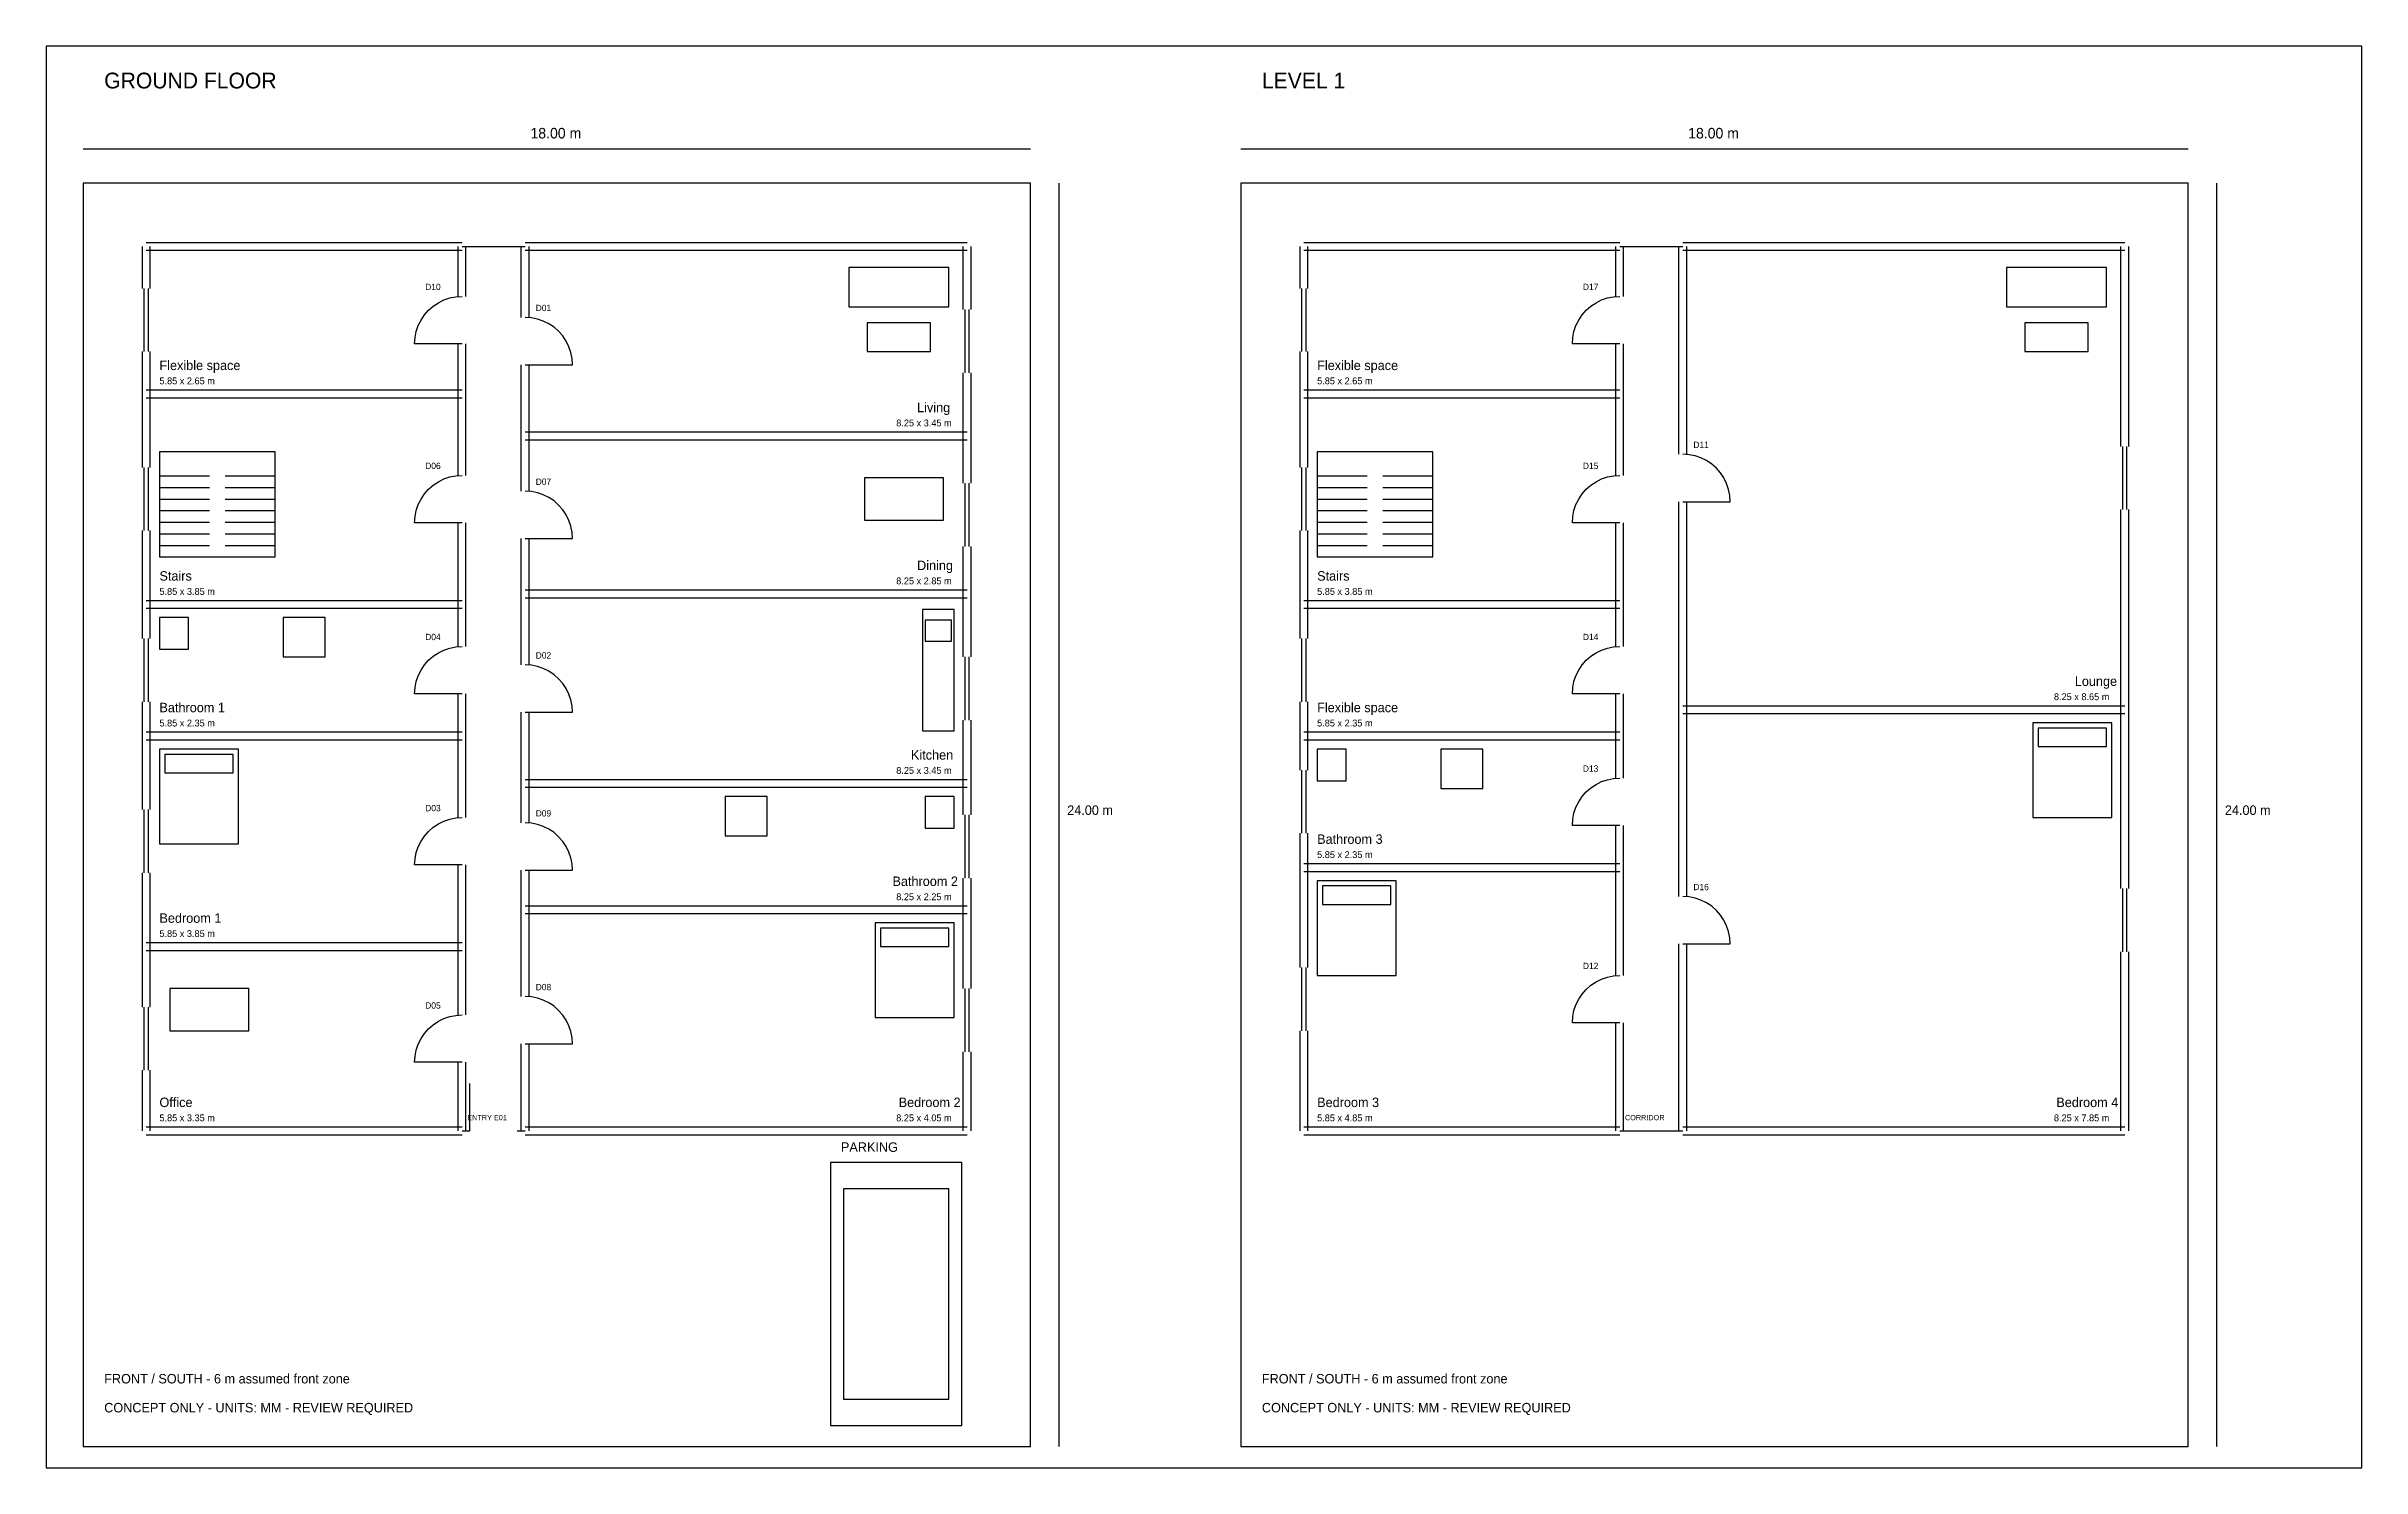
# Model space of a CAD drawing. Header units: millimetres. Extents: x -700 to 43300, y -400 to 26600.
import ezdxf

# ---------------------------------------------------------------- set-up
doc = ezdxf.new("R2010")
doc.units = ezdxf.units.MM
for name, color, linetype in [('DIMENSIONS', 2, 'CONTINUOUS'), ('DOORS', 3, 'CONTINUOUS'), ('FRAME', 8, 'CONTINUOUS'), ('FURNITURE', 8, 'CONTINUOUS'), ('LABELS', 7, 'CONTINUOUS'), ('PLOT', 8, 'CONTINUOUS'), ('SITE', 3, 'CONTINUOUS'), ('STAIRS', 6, 'CONTINUOUS'), ('WALLS', 7, 'CONTINUOUS'), ('WINDOWS', 4, 'CONTINUOUS')]:
    doc.layers.add(name, color=color, linetype=linetype)

msp = doc.modelspace()

# ---------------------------------------------------------------- linework, layer by layer
at = {"layer": 'DIMENSIONS'}
for p, q in [((0, 24650), (18000, 24650)), ((22000, 24650), (40000, 24650)), ((18550, 0), (18550, 24000)), ((40550, 0), (40550, 24000))]:
    msp.add_line(p, q, dxfattribs=at)
at = {"layer": 'DOORS'}
for p, q in [((6486, 21497.9), (6563.6, 21586.4)), ((6563.6, 21586.4), (6652.1, 21664)), ((6652.1, 21664), (6750, 21729.4)), ((6750, 21729.4), (6855.6, 21781.5)), ((6855.6, 21781.5), (6967.1, 21819.3)), ((6967.1, 21819.3), (7082.5, 21842.3)), ((7082.5, 21842.3), (7200, 21850)), ((28486, 21497.9), (28563.6, 21586.4)), ((28563.6, 21586.4), (28652.1, 21664)), ((28652.1, 21664), (28750, 21729.4)), ((28750, 21729.4), (28855.6, 21781.5)), ((28855.6, 21781.5), (28967.1, 21819.3)), ((28967.1, 21819.3), (29082.5, 21842.3)), ((29082.5, 21842.3), (29200, 21850)), ((6307.7, 21067.5), (6330.7, 21182.9)), ((6330.7, 21182.9), (6368.5, 21294.4)), ((6368.5, 21294.4), (6420.6, 21400)), ((6420.6, 21400), (6486, 21497.9)), ((8517.5, 21442.3), (8400, 21450)), ((8632.9, 21419.3), (8517.5, 21442.3)), ((8744.4, 21381.5), (8632.9, 21419.3)), ((8850, 21329.4), (8744.4, 21381.5)), ((8947.9, 21264), (8850, 21329.4)), ((9036.4, 21186.4), (8947.9, 21264)), ((9114, 21097.9), (9036.4, 21186.4)), ((28307.7, 21067.5), (28330.7, 21182.9)), ((28330.7, 21182.9), (28368.5, 21294.4)), ((28368.5, 21294.4), (28420.6, 21400)), ((28420.6, 21400), (28486, 21497.9)), ((6300, 20950), (6307.7, 21067.5)), ((7200, 20950), (6300, 20950)), ((9179.4, 21000), (9114, 21097.9)), ((9231.5, 20894.4), (9179.4, 21000)), ((9269.3, 20782.9), (9231.5, 20894.4)), ((9292.3, 20667.5), (9269.3, 20782.9)), ((28300, 20950), (28307.7, 21067.5)), ((29200, 20950), (28300, 20950)), ((8400, 20550), (9300, 20550)), ((9300, 20550), (9292.3, 20667.5)), ((30517.5, 18842.3), (30400, 18850)), ((30632.9, 18819.3), (30517.5, 18842.3)), ((30744.4, 18781.5), (30632.9, 18819.3)), ((30850, 18729.4), (30744.4, 18781.5)), ((30947.9, 18664), (30850, 18729.4)), ((31036.4, 18586.4), (30947.9, 18664)), ((31114, 18497.9), (31036.4, 18586.4)), ((31179.4, 18400), (31114, 18497.9)), ((6420.6, 18000), (6486, 18097.9)), ((6486, 18097.9), (6563.6, 18186.4)), ((6563.6, 18186.4), (6652.1, 18264)), ((6652.1, 18264), (6750, 18329.4)), ((6750, 18329.4), (6855.6, 18381.5)), ((6855.6, 18381.5), (6967.1, 18419.3)), ((6967.1, 18419.3), (7082.5, 18442.3)), ((7082.5, 18442.3), (7200, 18450)), ((8517.5, 18142.3), (8400, 18150)), ((8632.9, 18119.3), (8517.5, 18142.3)), ((8744.4, 18081.5), (8632.9, 18119.3)), ((8850, 18029.4), (8744.4, 18081.5)), ((28420.6, 18000), (28486, 18097.9)), ((28486, 18097.9), (28563.6, 18186.4)), ((28563.6, 18186.4), (28652.1, 18264)), ((28652.1, 18264), (28750, 18329.4)), ((28750, 18329.4), (28855.6, 18381.5)), ((28855.6, 18381.5), (28967.1, 18419.3)), ((28967.1, 18419.3), (29082.5, 18442.3)), ((29082.5, 18442.3), (29200, 18450)), ((31231.5, 18294.4), (31179.4, 18400)), ((31269.3, 18182.9), (31231.5, 18294.4)), ((31292.3, 18067.5), (31269.3, 18182.9)), ((31300, 17950), (31292.3, 18067.5)), ((6300, 17550), (6307.7, 17667.5)), ((6307.7, 17667.5), (6330.7, 17782.9)), ((6330.7, 17782.9), (6368.5, 17894.4)), ((6368.5, 17894.4), (6420.6, 18000)), ((8947.9, 17964), (8850, 18029.4)), ((9036.4, 17886.4), (8947.9, 17964)), ((9114, 17797.9), (9036.4, 17886.4)), ((9179.4, 17700), (9114, 17797.9)), ((9231.5, 17594.4), (9179.4, 17700)), ((28300, 17550), (28307.7, 17667.5)), ((28307.7, 17667.5), (28330.7, 17782.9)), ((28330.7, 17782.9), (28368.5, 17894.4)), ((28368.5, 17894.4), (28420.6, 18000)), ((30400, 17950), (31300, 17950)), ((7200, 17550), (6300, 17550)), ((8400, 17250), (9300, 17250)), ((9269.3, 17482.9), (9231.5, 17594.4)), ((9292.3, 17367.5), (9269.3, 17482.9)), ((9300, 17250), (9292.3, 17367.5)), ((29200, 17550), (28300, 17550)), ((6563.6, 14936.4), (6652.1, 15014)), ((6652.1, 15014), (6750, 15079.4)), ((6750, 15079.4), (6855.6, 15131.5)), ((6855.6, 15131.5), (6967.1, 15169.3)), ((6967.1, 15169.3), (7082.5, 15192.3)), ((7082.5, 15192.3), (7200, 15200)), ((28563.6, 14936.4), (28652.1, 15014)), ((28652.1, 15014), (28750, 15079.4)), ((28750, 15079.4), (28855.6, 15131.5)), ((28855.6, 15131.5), (28967.1, 15169.3)), ((28967.1, 15169.3), (29082.5, 15192.3)), ((29082.5, 15192.3), (29200, 15200)), ((6307.7, 14417.5), (6330.7, 14532.9)), ((6330.7, 14532.9), (6368.5, 14644.4)), ((6368.5, 14644.4), (6420.6, 14750)), ((6420.6, 14750), (6486, 14847.9)), ((6486, 14847.9), (6563.6, 14936.4)), ((8517.5, 14842.3), (8400, 14850)), ((8632.9, 14819.3), (8517.5, 14842.3)), ((8744.4, 14781.5), (8632.9, 14819.3)), ((8850, 14729.4), (8744.4, 14781.5)), ((8947.9, 14664), (8850, 14729.4)), ((9036.4, 14586.4), (8947.9, 14664)), ((9114, 14497.9), (9036.4, 14586.4)), ((28307.7, 14417.5), (28330.7, 14532.9)), ((28330.7, 14532.9), (28368.5, 14644.4)), ((28368.5, 14644.4), (28420.6, 14750)), ((28420.6, 14750), (28486, 14847.9)), ((28486, 14847.9), (28563.6, 14936.4)), ((6300, 14300), (6307.7, 14417.5)), ((7200, 14300), (6300, 14300)), ((9179.4, 14400), (9114, 14497.9)), ((9231.5, 14294.4), (9179.4, 14400)), ((9269.3, 14182.9), (9231.5, 14294.4)), ((9292.3, 14067.5), (9269.3, 14182.9)), ((28300, 14300), (28307.7, 14417.5)), ((29200, 14300), (28300, 14300)), ((8400, 13950), (9300, 13950)), ((9300, 13950), (9292.3, 14067.5)), ((28420.6, 12250), (28486, 12347.9)), ((28486, 12347.9), (28563.6, 12436.4)), ((28563.6, 12436.4), (28652.1, 12514)), ((28652.1, 12514), (28750, 12579.4)), ((28750, 12579.4), (28855.6, 12631.5)), ((28855.6, 12631.5), (28967.1, 12669.3)), ((28967.1, 12669.3), (29082.5, 12692.3)), ((29082.5, 12692.3), (29200, 12700)), ((6750, 11829.4), (6855.6, 11881.5)), ((6855.6, 11881.5), (6967.1, 11919.3)), ((6967.1, 11919.3), (7082.5, 11942.3)), ((7082.5, 11942.3), (7200, 11950)), ((28300, 11800), (28307.7, 11917.5)), ((28307.7, 11917.5), (28330.7, 12032.9)), ((28330.7, 12032.9), (28368.5, 12144.4)), ((28368.5, 12144.4), (28420.6, 12250)), ((6368.5, 11394.4), (6420.6, 11500)), ((6420.6, 11500), (6486, 11597.9)), ((6486, 11597.9), (6563.6, 11686.4)), ((6563.6, 11686.4), (6652.1, 11764)), ((6652.1, 11764), (6750, 11829.4)), ((8517.5, 11842.3), (8400, 11850)), ((8632.9, 11819.3), (8517.5, 11842.3)), ((8744.4, 11781.5), (8632.9, 11819.3)), ((8850, 11729.4), (8744.4, 11781.5)), ((8947.9, 11664), (8850, 11729.4)), ((9036.4, 11586.4), (8947.9, 11664)), ((9114, 11497.9), (9036.4, 11586.4)), ((9179.4, 11400), (9114, 11497.9)), ((29200, 11800), (28300, 11800)), ((6300, 11050), (6307.7, 11167.5)), ((7200, 11050), (6300, 11050)), ((6307.7, 11167.5), (6330.7, 11282.9)), ((6330.7, 11282.9), (6368.5, 11394.4)), ((9231.5, 11294.4), (9179.4, 11400)), ((9269.3, 11182.9), (9231.5, 11294.4)), ((9292.3, 11067.5), (9269.3, 11182.9)), ((9300, 10950), (9292.3, 11067.5)), ((8400, 10950), (9300, 10950)), ((30517.5, 10442.3), (30400, 10450)), ((30632.9, 10419.3), (30517.5, 10442.3)), ((30744.4, 10381.5), (30632.9, 10419.3)), ((30850, 10329.4), (30744.4, 10381.5)), ((30947.9, 10264), (30850, 10329.4)), ((31036.4, 10186.4), (30947.9, 10264)), ((31114, 10097.9), (31036.4, 10186.4)), ((31179.4, 10000), (31114, 10097.9)), ((31231.5, 9894.4), (31179.4, 10000)), ((31269.3, 9782.9), (31231.5, 9894.4)), ((31292.3, 9667.5), (31269.3, 9782.9)), ((30400, 9550), (31300, 9550)), ((31300, 9550), (31292.3, 9667.5)), ((28652.1, 8764), (28750, 8829.4)), ((28750, 8829.4), (28855.6, 8881.5)), ((28855.6, 8881.5), (28967.1, 8919.3)), ((28967.1, 8919.3), (29082.5, 8942.3)), ((29082.5, 8942.3), (29200, 8950)), ((8517.5, 8542.3), (8400, 8550)), ((8632.9, 8519.3), (8517.5, 8542.3)), ((8744.4, 8481.5), (8632.9, 8519.3)), ((8850, 8429.4), (8744.4, 8481.5)), ((8947.9, 8364), (8850, 8429.4)), ((9036.4, 8286.4), (8947.9, 8364)), ((28330.7, 8282.9), (28368.5, 8394.4)), ((28368.5, 8394.4), (28420.6, 8500)), ((28420.6, 8500), (28486, 8597.9)), ((28486, 8597.9), (28563.6, 8686.4)), ((28563.6, 8686.4), (28652.1, 8764)), ((6486, 7847.9), (6563.6, 7936.4)), ((6563.6, 7936.4), (6652.1, 8014)), ((6652.1, 8014), (6750, 8079.4)), ((6750, 8079.4), (6855.6, 8131.5)), ((6855.6, 8131.5), (6967.1, 8169.3)), ((6967.1, 8169.3), (7082.5, 8192.3)), ((7082.5, 8192.3), (7200, 8200)), ((9114, 8197.9), (9036.4, 8286.4)), ((9179.4, 8100), (9114, 8197.9)), ((9231.5, 7994.4), (9179.4, 8100)), ((9269.3, 7882.9), (9231.5, 7994.4)), ((28300, 8050), (28307.7, 8167.5)), ((29200, 8050), (28300, 8050)), ((28307.7, 8167.5), (28330.7, 8282.9)), ((6307.7, 7417.5), (6330.7, 7532.9)), ((6330.7, 7532.9), (6368.5, 7644.4)), ((6368.5, 7644.4), (6420.6, 7750)), ((6420.6, 7750), (6486, 7847.9)), ((8400, 7650), (9300, 7650)), ((9292.3, 7767.5), (9269.3, 7882.9)), ((9300, 7650), (9292.3, 7767.5)), ((6300, 7300), (6307.7, 7417.5)), ((7200, 7300), (6300, 7300)), ((7350, 6000), (7350, 6900))]:
    msp.add_line(p, q, dxfattribs=at)
at = {"layer": 'FRAME'}
for p, q in [((43300, 26600), (-700, 26600)), ((-700, 26600), (-700, -400)), ((43300, -400), (43300, 26600)), ((-700, -400), (43300, -400))]:
    msp.add_line(p, q, dxfattribs=at)
at = {"layer": 'FURNITURE'}
for p, q in [((16450, 22400), (14550, 22400)), ((14550, 22400), (14550, 21650)), ((16450, 21650), (16450, 22400)), ((38450, 22400), (36550, 22400)), ((36550, 22400), (36550, 21650)), ((38450, 21650), (38450, 22400)), ((14550, 21650), (16450, 21650)), ((36550, 21650), (38450, 21650)), ((16100, 21350), (14900, 21350)), ((14900, 21350), (14900, 20800)), ((16100, 20800), (16100, 21350)), ((38100, 21350), (36900, 21350)), ((36900, 21350), (36900, 20800)), ((38100, 20800), (38100, 21350)), ((14900, 20800), (16100, 20800)), ((36900, 20800), (38100, 20800)), ((16350, 18400), (14850, 18400)), ((14850, 18400), (14850, 17600)), ((16350, 17600), (16350, 18400)), ((14850, 17600), (16350, 17600)), ((16550, 15900), (15950, 15900)), ((15950, 15900), (15950, 13600)), ((16550, 13600), (16550, 15900)), ((2000, 15750), (1450, 15750)), ((1450, 15750), (1450, 15150)), ((2000, 15150), (2000, 15750)), ((4600, 15750), (3800, 15750)), ((3800, 15750), (3800, 15000)), ((4600, 15000), (4600, 15750)), ((16500, 15700), (16000, 15700)), ((16000, 15700), (16000, 15300)), ((16500, 15300), (16500, 15700)), ((1450, 15150), (2000, 15150)), ((3800, 15000), (4600, 15000)), ((16000, 15300), (16500, 15300)), ((38550, 13750), (37050, 13750)), ((37050, 13750), (37050, 11950)), ((38450, 13650), (37150, 13650)), ((37150, 13650), (37150, 13300)), ((38450, 13300), (38450, 13650)), ((38550, 11950), (38550, 13750)), ((2950, 13250), (1450, 13250)), ((1450, 13250), (1450, 11450)), ((2950, 11450), (2950, 13250)), ((15950, 13600), (16550, 13600)), ((24000, 13250), (23450, 13250)), ((23450, 13250), (23450, 12650)), ((24000, 12650), (24000, 13250)), ((26600, 13250), (25800, 13250)), ((25800, 13250), (25800, 12500)), ((26600, 12500), (26600, 13250)), ((37150, 13300), (38450, 13300)), ((2850, 13150), (1550, 13150)), ((1550, 13150), (1550, 12800)), ((1550, 12800), (2850, 12800)), ((2850, 12800), (2850, 13150)), ((13000, 12350), (12200, 12350)), ((12200, 12350), (12200, 11600)), ((13000, 11600), (13000, 12350)), ((16550, 12350), (16000, 12350)), ((16000, 12350), (16000, 11750)), ((16550, 11750), (16550, 12350)), ((23450, 12650), (24000, 12650)), ((25800, 12500), (26600, 12500)), ((37050, 11950), (38550, 11950)), ((1450, 11450), (2950, 11450)), ((12200, 11600), (13000, 11600)), ((16000, 11750), (16550, 11750)), ((24950, 10750), (23450, 10750)), ((23450, 10750), (23450, 8950)), ((24850, 10650), (23550, 10650)), ((23550, 10650), (23550, 10300)), ((24850, 10300), (24850, 10650)), ((24950, 8950), (24950, 10750)), ((23550, 10300), (24850, 10300)), ((16550, 9950), (15050, 9950)), ((15050, 9950), (15050, 8150)), ((16450, 9850), (15150, 9850)), ((15150, 9850), (15150, 9500)), ((16450, 9500), (16450, 9850)), ((16550, 8150), (16550, 9950)), ((15150, 9500), (16450, 9500)), ((23450, 8950), (24950, 8950)), ((3150, 8700), (1650, 8700)), ((1650, 8700), (1650, 7900)), ((3150, 7900), (3150, 8700)), ((15050, 8150), (16550, 8150)), ((1650, 7900), (3150, 7900)), ((16450, 4900), (14450, 4900)), ((14450, 4900), (14450, 900)), ((16450, 900), (16450, 4900)), ((14450, 900), (16450, 900))]:
    msp.add_line(p, q, dxfattribs=at)
at = {"layer": 'PLOT'}
for p, q in [((18000, 24000), (0, 24000)), ((0, 24000), (0, 0)), ((18000, 0), (18000, 24000)), ((40000, 24000), (22000, 24000)), ((22000, 24000), (22000, 0)), ((40000, 0), (40000, 24000)), ((0, 0), (18000, 0)), ((22000, 0), (40000, 0))]:
    msp.add_line(p, q, dxfattribs=at)
at = {"layer": 'SITE'}
for p, q in [((16700, 5400), (14200, 5400)), ((14200, 5400), (14200, 400)), ((16700, 400), (16700, 5400)), ((14200, 400), (16700, 400))]:
    msp.add_line(p, q, dxfattribs=at)
at = {"layer": 'STAIRS'}
for p, q in [((3650, 18900), (1450, 18900)), ((1450, 18900), (1450, 16900)), ((3650, 16900), (3650, 18900)), ((25650, 18900), (23450, 18900)), ((23450, 18900), (23450, 16900)), ((25650, 16900), (25650, 18900)), ((1450, 18440), (2400, 18440)), ((1450, 18220), (2400, 18220)), ((2700, 18440), (3650, 18440)), ((2700, 18220), (3650, 18220)), ((23450, 18440), (24400, 18440)), ((23450, 18220), (24400, 18220)), ((24700, 18440), (25650, 18440)), ((24700, 18220), (25650, 18220)), ((1450, 18000), (2400, 18000)), ((1450, 17780), (2400, 17780)), ((2700, 18000), (3650, 18000)), ((2700, 17780), (3650, 17780)), ((23450, 18000), (24400, 18000)), ((23450, 17780), (24400, 17780)), ((24700, 18000), (25650, 18000)), ((24700, 17780), (25650, 17780)), ((1450, 17560), (2400, 17560)), ((1450, 17340), (2400, 17340)), ((2700, 17560), (3650, 17560)), ((2700, 17340), (3650, 17340)), ((23450, 17560), (24400, 17560)), ((23450, 17340), (24400, 17340)), ((24700, 17560), (25650, 17560)), ((24700, 17340), (25650, 17340)), ((1450, 17120), (2400, 17120)), ((1450, 16900), (3650, 16900)), ((1450, 16900), (2400, 16900)), ((2700, 17120), (3650, 17120)), ((2700, 16900), (3650, 16900)), ((23450, 17120), (24400, 17120)), ((23450, 16900), (25650, 16900)), ((23450, 16900), (24400, 16900)), ((24700, 17120), (25650, 17120)), ((24700, 16900), (25650, 16900))]:
    msp.add_line(p, q, dxfattribs=at)
at = {"layer": 'WALLS'}
for p, q in [((1125, 22000), (1125, 22800)), ((1200, 22875), (7200, 22875)), ((1200, 22725), (7200, 22725)), ((1275, 22000), (1275, 22800)), ((7125, 21850), (7125, 22800)), ((7200, 22800), (8400, 22800)), ((7275, 21850), (7275, 22800)), ((8325, 21450), (8325, 22800)), ((8400, 22875), (16800, 22875)), ((8400, 22725), (16800, 22725)), ((8475, 21450), (8475, 22800)), ((16725, 21600), (16725, 22800)), ((16875, 21600), (16875, 22800)), ((23125, 22000), (23125, 22800)), ((23200, 22875), (29200, 22875)), ((23200, 22725), (29200, 22725)), ((23275, 22000), (23275, 22800)), ((29125, 21850), (29125, 22800)), ((29200, 22800), (30400, 22800)), ((29275, 21850), (29275, 22800)), ((30325, 18850), (30325, 22800)), ((30400, 22875), (38800, 22875)), ((30400, 22725), (38800, 22725)), ((30475, 18850), (30475, 22800)), ((38725, 19000), (38725, 22800)), ((38875, 19000), (38875, 22800)), ((1125, 20000), (1125, 20800)), ((1275, 20000), (1275, 20800)), ((7125, 20000), (7125, 20950)), ((7275, 20000), (7275, 20950)), ((23125, 20000), (23125, 20800)), ((23275, 20000), (23275, 20800)), ((29125, 20000), (29125, 20950)), ((29275, 20000), (29275, 20950)), ((8325, 19200), (8325, 20550)), ((8475, 19200), (8475, 20550)), ((16725, 19200), (16725, 20400)), ((16875, 19200), (16875, 20400)), ((1125, 18600), (1125, 20000)), ((1200, 20075), (7200, 20075)), ((1200, 19925), (7200, 19925)), ((1275, 18600), (1275, 20000)), ((7125, 18450), (7125, 20000)), ((7275, 18450), (7275, 20000)), ((23125, 18600), (23125, 20000)), ((23200, 20075), (29200, 20075)), ((23200, 19925), (29200, 19925)), ((23275, 18600), (23275, 20000)), ((29125, 18450), (29125, 20000)), ((29275, 18450), (29275, 20000)), ((8325, 18150), (8325, 19200)), ((8400, 19275), (16800, 19275)), ((8400, 19125), (16800, 19125)), ((8475, 18150), (8475, 19200)), ((16725, 18300), (16725, 19200)), ((16875, 18300), (16875, 19200)), ((30325, 14000), (30325, 17950)), ((30475, 14000), (30475, 17950)), ((38725, 14000), (38725, 17800)), ((38875, 14000), (38875, 17800)), ((1125, 16000), (1125, 17400)), ((1275, 16000), (1275, 17400)), ((7125, 16000), (7125, 17550)), ((7275, 16000), (7275, 17550)), ((8325, 16200), (8325, 17250)), ((8475, 16200), (8475, 17250)), ((23125, 16000), (23125, 17400)), ((23275, 16000), (23275, 17400)), ((29125, 16000), (29125, 17550)), ((29275, 16000), (29275, 17550)), ((16725, 16200), (16725, 17100)), ((16875, 16200), (16875, 17100)), ((1125, 15350), (1125, 16000)), ((1200, 16075), (7200, 16075)), ((1200, 15925), (7200, 15925)), ((1275, 15350), (1275, 16000)), ((7125, 15200), (7125, 16000)), ((7275, 15200), (7275, 16000)), ((8325, 14850), (8325, 16200)), ((8400, 16275), (16800, 16275)), ((8400, 16125), (16800, 16125)), ((8475, 14850), (8475, 16200)), ((16725, 15000), (16725, 16200)), ((16875, 15000), (16875, 16200)), ((23125, 15350), (23125, 16000)), ((23200, 16075), (29200, 16075)), ((23200, 15925), (29200, 15925)), ((23275, 15350), (23275, 16000)), ((29125, 15200), (29125, 16000)), ((29275, 15200), (29275, 16000)), ((1125, 13500), (1125, 14150)), ((1275, 13500), (1275, 14150)), ((7125, 13500), (7125, 14300)), ((7275, 13500), (7275, 14300)), ((23125, 13500), (23125, 14150)), ((23275, 13500), (23275, 14150)), ((29125, 13500), (29125, 14300)), ((29275, 13500), (29275, 14300)), ((8325, 12600), (8325, 13950)), ((8475, 12600), (8475, 13950)), ((16725, 12600), (16725, 13800)), ((16875, 12600), (16875, 13800)), ((30325, 10450), (30325, 14000)), ((30400, 14075), (38800, 14075)), ((30400, 13925), (38800, 13925)), ((30475, 10450), (30475, 14000)), ((38725, 10600), (38725, 14000)), ((38875, 10600), (38875, 14000)), ((1125, 12100), (1125, 13500)), ((1200, 13575), (7200, 13575)), ((1200, 13425), (7200, 13425)), ((1275, 12100), (1275, 13500)), ((7125, 11950), (7125, 13500)), ((7275, 11950), (7275, 13500)), ((23125, 12850), (23125, 13500)), ((23200, 13575), (29200, 13575)), ((23200, 13425), (29200, 13425)), ((23275, 12850), (23275, 13500)), ((29125, 12700), (29125, 13500)), ((29275, 12700), (29275, 13500)), ((8325, 11850), (8325, 12600)), ((8400, 12675), (16800, 12675)), ((8400, 12525), (16800, 12525)), ((8475, 11850), (8475, 12600)), ((16725, 12000), (16725, 12600)), ((16875, 12000), (16875, 12600)), ((23125, 11000), (23125, 11650)), ((23275, 11000), (23275, 11650)), ((29125, 11000), (29125, 11800)), ((29275, 11000), (29275, 11800)), ((7125, 9500), (7125, 11050)), ((7275, 9500), (7275, 11050)), ((23125, 9100), (23125, 11000)), ((23200, 11075), (29200, 11075)), ((23275, 9100), (23275, 11000)), ((29125, 8950), (29125, 11000)), ((29275, 8950), (29275, 11000)), ((1125, 9500), (1125, 10900)), ((1275, 9500), (1275, 10900)), ((8325, 10200), (8325, 10950)), ((8475, 10200), (8475, 10950)), ((16725, 10200), (16725, 10800)), ((16875, 10200), (16875, 10800)), ((23200, 10925), (29200, 10925)), ((8325, 8550), (8325, 10200)), ((8400, 10275), (16800, 10275)), ((8400, 10125), (16800, 10125)), ((8475, 8550), (8475, 10200)), ((16725, 8700), (16725, 10200)), ((16875, 8700), (16875, 10200)), ((1125, 8350), (1125, 9500)), ((1200, 9575), (7200, 9575)), ((1200, 9425), (7200, 9425)), ((1275, 8350), (1275, 9500)), ((7125, 8200), (7125, 9500)), ((7275, 8200), (7275, 9500)), ((30325, 6000), (30325, 9550)), ((30475, 6000), (30475, 9550)), ((38725, 6000), (38725, 9400)), ((38875, 6000), (38875, 9400)), ((29125, 6000), (29125, 8050)), ((29275, 6000), (29275, 8050)), ((8325, 6000), (8325, 7650)), ((8475, 6000), (8475, 7650)), ((16725, 6000), (16725, 7500)), ((16875, 6000), (16875, 7500)), ((23125, 6000), (23125, 7900)), ((23275, 6000), (23275, 7900)), ((1125, 6000), (1125, 7150)), ((1275, 6000), (1275, 7150)), ((7125, 6000), (7125, 7300)), ((7275, 6000), (7275, 7300)), ((1200, 6075), (7200, 6075)), ((1200, 5925), (7200, 5925)), ((7200, 6000), (7350, 6000)), ((8250, 6000), (8400, 6000)), ((8400, 6075), (16800, 6075)), ((8400, 5925), (16800, 5925)), ((23200, 6075), (29200, 6075)), ((23200, 5925), (29200, 5925)), ((29200, 6000), (30400, 6000)), ((30400, 6075), (38800, 6075)), ((30400, 5925), (38800, 5925))]:
    msp.add_line(p, q, dxfattribs=at)
at = {"layer": 'WINDOWS'}
for p, q in [((1160, 20800), (1160, 22000)), ((1240, 20800), (1240, 22000)), ((23160, 20800), (23160, 22000)), ((23240, 20800), (23240, 22000)), ((16760, 20400), (16760, 21600)), ((16840, 20400), (16840, 21600)), ((38760, 17800), (38760, 19000)), ((38840, 17800), (38840, 19000)), ((1160, 17400), (1160, 18600)), ((1240, 17400), (1240, 18600)), ((23160, 17400), (23160, 18600)), ((23240, 17400), (23240, 18600)), ((16760, 17100), (16760, 18300)), ((16840, 17100), (16840, 18300)), ((1160, 14150), (1160, 15350)), ((1240, 14150), (1240, 15350)), ((16760, 13800), (16760, 15000)), ((16840, 13800), (16840, 15000)), ((23160, 14150), (23160, 15350)), ((23240, 14150), (23240, 15350)), ((23160, 11650), (23160, 12850)), ((23240, 11650), (23240, 12850)), ((1160, 10900), (1160, 12100)), ((1240, 10900), (1240, 12100)), ((16760, 10800), (16760, 12000)), ((16840, 10800), (16840, 12000)), ((38760, 9400), (38760, 10600)), ((38840, 9400), (38840, 10600)), ((23160, 7900), (23160, 9100)), ((23240, 7900), (23240, 9100)), ((16760, 7500), (16760, 8700)), ((16840, 7500), (16840, 8700)), ((1160, 7150), (1160, 8350)), ((1240, 7150), (1240, 8350))]:
    msp.add_line(p, q, dxfattribs=at)

# ---------------------------------------------------------------- texts
at = {"layer": 'LABELS'}
for s, height, p in [('GROUND FLOOR', 300, (400, 25800)), ('LEVEL 1', 300, (22400, 25800)), ('18.00 m', 200, (8500, 24850)), ('18.00 m', 200, (30500, 24850)), ('D10', 120, (6500, 21970)), ('D17', 120, (28500, 21970)), ('D01', 120, (8600, 21570)), ('5.85 x 2.65 m', 130, (1450, 20180)), ('Flexible space', 180, (1450, 20450)), ('5.85 x 2.65 m', 130, (23450, 20180)), ('Flexible space', 180, (23450, 20450)), ('Living', 180, (15848, 19650)), ('8.25 x 3.45 m', 130, (15451.5, 19380)), ('D11', 120, (30600, 18970)), ('D06', 120, (6500, 18570)), ('D15', 120, (28500, 18570)), ('D07', 120, (8600, 18270)), ('Dining', 180, (15848, 16650)), ('5.85 x 3.85 m', 130, (1450, 16180)), ('Stairs', 180, (1450, 16450)), ('8.25 x 2.85 m', 130, (15451.5, 16380)), ('5.85 x 3.85 m', 130, (23450, 16180)), ('Stairs', 180, (23450, 16450)), ('D04', 120, (6500, 15320)), ('D14', 120, (28500, 15320)), ('D02', 120, (8600, 14970)), ('Lounge', 180, (37848, 14450)), ('Bathroom 1', 180, (1450, 13950)), ('Flexible space', 180, (23450, 13950)), ('8.25 x 8.65 m', 130, (37451.5, 14180)), ('5.85 x 2.35 m', 130, (1450, 13680)), ('5.85 x 2.35 m', 130, (23450, 13680)), ('Kitchen', 180, (15731, 13050)), ('8.25 x 3.45 m', 130, (15451.5, 12780)), ('D13', 120, (28500, 12820)), ('D03', 120, (6500, 12070)), ('D09', 120, (8600, 11970)), ('24.00 m', 180, (18700, 12000)), ('24.00 m', 180, (40700, 12000)), ('Bathroom 3', 180, (23450, 11450)), ('5.85 x 2.35 m', 130, (23450, 11180)), ('Bathroom 2', 180, (15380, 10650)), ('D16', 120, (30600, 10570)), ('Bedroom 1', 180, (1450, 9950)), ('8.25 x 2.25 m', 130, (15451.5, 10380)), ('5.85 x 3.85 m', 130, (1450, 9680)), ('D12', 120, (28500, 9070)), ('D05', 120, (6500, 8320)), ('D08', 120, (8600, 8670)), ('Office', 180, (1450, 6450)), ('Bedroom 2', 180, (15497, 6450)), ('Bedroom 3', 180, (23450, 6450)), ('Bedroom 4', 180, (37497, 6450)), ('5.85 x 3.35 m', 130, (1450, 6180)), ('ENTRY E01', 100, (7300, 6200)), ('8.25 x 4.05 m', 130, (15451.5, 6180)), ('5.85 x 4.85 m', 130, (23450, 6180)), ('CORRIDOR', 100, (29300, 6200)), ('8.25 x 7.85 m', 130, (37451.5, 6180)), ('PARKING', 180, (14400, 5600)), ('FRONT / SOUTH - 6 m assumed front zone', 180, (400, 1200)), ('FRONT / SOUTH - 6 m assumed front zone', 180, (22400, 1200)), ('CONCEPT ONLY - UNITS: MM - REVIEW REQUIRED', 180, (400, 650)), ('CONCEPT ONLY - UNITS: MM - REVIEW REQUIRED', 180, (22400, 650))]:
    msp.add_text(s, height=height, dxfattribs=at).set_placement(p)

doc.saveas('drawing.dxf')
